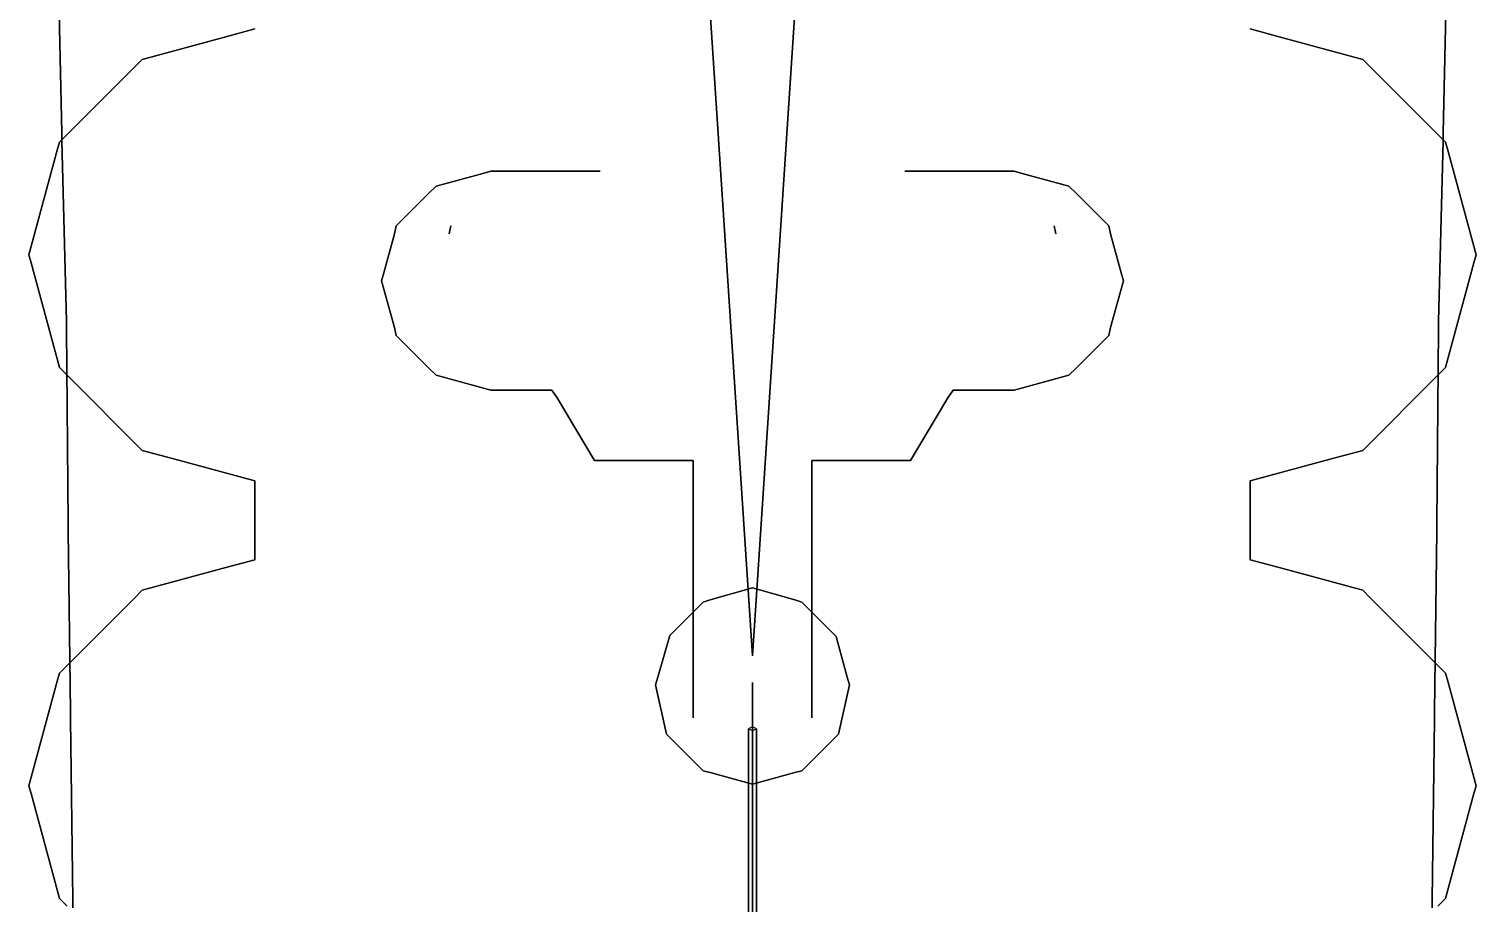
# Model space of a CAD drawing. Extents: x -9 to 9, y -100 to 98.
# Drawn here: x -9.26 to 9.26, y -30.98 to -19.8 of the extents above; entities that cross this region are included whole.
import ezdxf

# ---------------------------------------------------------------- set-up
doc = ezdxf.new("R2010")
doc.units = 0
doc.layers.add('CABLES', color=6, linetype='CONTINUOUS')
doc.layers.add('RAILINGS', color=6, linetype='CONTINUOUS')

msp = doc.modelspace()

# ---------------------------------------------------------------- linework, layer by layer
at = {"layer": 'CABLES'}
for points in [[(0, -27.82, 31.31), (-1, -12.65, 28.37), (-1, -12.65, 28.44), (0, -27.82, 31.38)], [(0, -27.82, 31.38), (-1, -12.65, 28.44), (-1, -12.65, 28.37), (0, -27.82, 31.31)], [(0, -27.82, 31.38), (1, -12.65, 28.44), (1, -12.65, 28.37), (0, -27.82, 31.31)], [(0, -27.82, 31.31), (1, -12.65, 28.37), (1, -12.65, 28.44), (0, -27.82, 31.38)], [(0, -34.057, 27.242), (0, -28.16, 30.72), (0, -28.16, 30.65), (0, -33.992, 27.204)], [(0, -33.992, 27.204), (0, -28.16, 30.65), (0, -28.16, 30.72), (0, -34.057, 27.242)], [(0, -28.725, 24.163), (-0.05, -28.75, 24.12), (-0.05, -34.552, 27.47), (0, -34.527, 27.513)], [(-0.05, -28.75, 24.12), (0, -28.775, 24.077), (0, -34.577, 27.427), (-0.05, -34.552, 27.47)], [(0.05, -28.75, 24.12), (0, -28.725, 24.163), (0, -34.527, 27.513), (0.05, -34.552, 27.47)], [(0, -28.775, 24.077), (0.05, -28.75, 24.12), (0.05, -34.552, 27.47), (0, -34.577, 27.427)]]:
    msp.add_3dface(points, dxfattribs=at)
at = {"layer": 'RAILINGS'}
for points in [[(-8.84, -21.13, 5.94), (-8.89, -18.82, 5.94), (-8.89, -18.82, 5.83), (-8.84, -21.13, 5.83)], [(-8.84, -21.13, 5.83), (-8.89, -18.82, 5.83), (-8.89, -18.82, 5.94), (-8.84, -21.13, 5.94)], [(-8.84, -21.13, 5.36), (-8.89, -18.82, 5.36), (-8.89, -18.82, 5.47), (-8.84, -21.13, 5.47)], [(-8.84, -21.13, 5.47), (-8.89, -18.82, 5.47), (-8.89, -18.82, 5.36), (-8.84, -21.13, 5.36)], [(8.84, -21.13, 5.47), (8.89, -18.82, 5.47), (8.89, -18.82, 5.36), (8.84, -21.13, 5.36)], [(8.84, -21.13, 5.36), (8.89, -18.82, 5.36), (8.89, -18.82, 5.47), (8.84, -21.13, 5.47)], [(8.84, -21.13, 5.83), (8.89, -18.82, 5.83), (8.89, -18.82, 5.94), (8.84, -21.13, 5.94)], [(8.84, -21.13, 5.94), (8.89, -18.82, 5.94), (8.89, -18.82, 5.83), (8.84, -21.13, 5.83)], [(-6.37, -19.8, 7.26), (-6.37, -19.8, 8.29), (-6.74, -19.9, 8.29), (-6.74, -19.9, 7.26)], [(-6.74, -19.9, 7.26), (-6.74, -19.9, 8.29), (-6.37, -19.8, 8.29), (-6.37, -19.8, 7.26)], [(6.74, -19.9, 7.26), (6.74, -19.9, 8.29), (6.37, -19.8, 8.29), (6.37, -19.8, 7.26)], [(6.37, -19.8, 7.26), (6.37, -19.8, 8.29), (6.74, -19.9, 8.29), (6.74, -19.9, 7.26)], [(-7.81, -20.19, 8.18), (-6.74, -19.9, 8.18), (-6.74, -19.9, 8.29), (-7.81, -20.19, 8.29)], [(-7.81, -20.19, 8.29), (-6.74, -19.9, 8.29), (-6.74, -19.9, 8.18), (-7.81, -20.19, 8.18)], [(-7.81, -20.19, 7.82), (-6.74, -19.9, 7.82), (-6.74, -19.9, 7.71), (-7.81, -20.19, 7.71)], [(-7.81, -20.19, 7.71), (-6.74, -19.9, 7.71), (-6.74, -19.9, 7.82), (-7.81, -20.19, 7.82)], [(7.81, -20.19, 7.71), (6.74, -19.9, 7.71), (6.74, -19.9, 7.82), (7.81, -20.19, 7.82)], [(7.81, -20.19, 7.82), (6.74, -19.9, 7.82), (6.74, -19.9, 7.71), (7.81, -20.19, 7.71)], [(7.81, -20.19, 8.29), (6.74, -19.9, 8.29), (6.74, -19.9, 8.18), (7.81, -20.19, 8.18)], [(7.81, -20.19, 8.18), (6.74, -19.9, 8.18), (6.74, -19.9, 8.29), (7.81, -20.19, 8.29)], [(-8.87, -21.25, 8.29), (-7.91, -20.29, 8.29), (-7.91, -20.29, 8.18), (-8.87, -21.25, 8.18)], [(-8.87, -21.25, 8.18), (-7.91, -20.29, 8.18), (-7.91, -20.29, 8.29), (-8.87, -21.25, 8.29)], [(-8.87, -21.25, 7.71), (-7.91, -20.29, 7.71), (-7.91, -20.29, 7.82), (-8.87, -21.25, 7.82)], [(-8.87, -21.25, 7.82), (-7.91, -20.29, 7.82), (-7.91, -20.29, 7.71), (-8.87, -21.25, 7.71)], [(-7.91, -20.29, 7.26), (-7.91, -20.29, 8.29), (-7.81, -20.19, 8.29), (-7.81, -20.19, 7.26)], [(-7.81, -20.19, 7.26), (-7.81, -20.19, 8.29), (-7.91, -20.29, 8.29), (-7.91, -20.29, 7.26)], [(7.81, -20.19, 7.26), (7.81, -20.19, 8.29), (7.91, -20.29, 8.29), (7.91, -20.29, 7.26)], [(7.91, -20.29, 7.26), (7.91, -20.29, 8.29), (7.81, -20.19, 8.29), (7.81, -20.19, 7.26)], [(8.87, -21.25, 7.82), (7.91, -20.29, 7.82), (7.91, -20.29, 7.71), (8.87, -21.25, 7.71)], [(8.87, -21.25, 7.71), (7.91, -20.29, 7.71), (7.91, -20.29, 7.82), (8.87, -21.25, 7.82)], [(8.87, -21.25, 8.18), (7.91, -20.29, 8.18), (7.91, -20.29, 8.29), (8.87, -21.25, 8.29)], [(8.87, -21.25, 8.29), (7.91, -20.29, 8.29), (7.91, -20.29, 8.18), (8.87, -21.25, 8.18)], [(-8.87, -21.25, 7.26), (-8.87, -21.25, 8.29), (-8.9, -21.35, 8.29), (-8.9, -21.35, 7.26)], [(-8.9, -21.35, 7.26), (-8.9, -21.35, 8.29), (-8.87, -21.25, 8.29), (-8.87, -21.25, 7.26)], [(-8.84, -21.23, 4.91), (-8.84, -21.23, 5.94), (-8.84, -21.13, 5.94), (-8.84, -21.13, 4.91)], [(-8.84, -21.13, 4.91), (-8.84, -21.13, 5.94), (-8.84, -21.23, 5.94), (-8.84, -21.23, 4.91)], [(-8.78, -23.54, 5.83), (-8.84, -21.23, 5.83), (-8.84, -21.23, 5.94), (-8.78, -23.54, 5.94)], [(-8.78, -23.54, 5.94), (-8.84, -21.23, 5.94), (-8.84, -21.23, 5.83), (-8.78, -23.54, 5.83)], [(-8.78, -23.54, 5.47), (-8.84, -21.23, 5.47), (-8.84, -21.23, 5.36), (-8.78, -23.54, 5.36)], [(-8.78, -23.54, 5.36), (-8.84, -21.23, 5.36), (-8.84, -21.23, 5.47), (-8.78, -23.54, 5.47)], [(8.78, -23.54, 5.36), (8.84, -21.23, 5.36), (8.84, -21.23, 5.47), (8.78, -23.54, 5.47)], [(8.78, -23.54, 5.47), (8.84, -21.23, 5.47), (8.84, -21.23, 5.36), (8.78, -23.54, 5.36)], [(8.78, -23.54, 5.94), (8.84, -21.23, 5.94), (8.84, -21.23, 5.83), (8.78, -23.54, 5.83)], [(8.78, -23.54, 5.83), (8.84, -21.23, 5.83), (8.84, -21.23, 5.94), (8.78, -23.54, 5.94)], [(8.84, -21.13, 4.91), (8.84, -21.13, 5.94), (8.84, -21.23, 5.94), (8.84, -21.23, 4.91)], [(8.84, -21.23, 4.91), (8.84, -21.23, 5.94), (8.84, -21.13, 5.94), (8.84, -21.13, 4.91)], [(8.9, -21.35, 7.26), (8.9, -21.35, 8.29), (8.87, -21.25, 8.29), (8.87, -21.25, 7.26)], [(8.87, -21.25, 7.26), (8.87, -21.25, 8.29), (8.9, -21.35, 8.29), (8.9, -21.35, 7.26)], [(-9.26, -22.69, 8.18), (-8.9, -21.35, 8.18), (-8.9, -21.35, 8.29), (-9.26, -22.69, 8.29)], [(-9.26, -22.69, 8.29), (-8.9, -21.35, 8.29), (-8.9, -21.35, 8.18), (-9.26, -22.69, 8.18)], [(-9.26, -22.69, 7.82), (-8.9, -21.35, 7.82), (-8.9, -21.35, 7.71), (-9.26, -22.69, 7.71)], [(-9.26, -22.69, 7.71), (-8.9, -21.35, 7.71), (-8.9, -21.35, 7.82), (-9.26, -22.69, 7.82)], [(9.26, -22.69, 7.71), (8.9, -21.35, 7.71), (8.9, -21.35, 7.82), (9.26, -22.69, 7.82)], [(9.26, -22.69, 7.82), (8.9, -21.35, 7.82), (8.9, -21.35, 7.71), (9.26, -22.69, 7.71)], [(9.26, -22.69, 8.29), (8.9, -21.35, 8.29), (8.9, -21.35, 8.18), (9.26, -22.69, 8.18)], [(9.26, -22.69, 8.18), (8.9, -21.35, 8.18), (8.9, -21.35, 8.29), (9.26, -22.69, 8.29)], [(-4.05, -21.81, 12.41), (-3.45, -21.65, 12.41), (-3.45, -21.65, 12.3), (-4.05, -21.81, 12.3)], [(-4.05, -21.81, 12.3), (-3.45, -21.65, 12.3), (-3.45, -21.65, 12.41), (-4.05, -21.81, 12.41)], [(-4.05, -21.81, 11.83), (-3.45, -21.65, 11.83), (-3.45, -21.65, 11.94), (-4.05, -21.81, 11.94)], [(-4.05, -21.81, 11.94), (-3.45, -21.65, 11.94), (-3.45, -21.65, 11.83), (-4.05, -21.81, 11.83)], [(-3.35, -21.62, 11.38), (-3.35, -21.62, 12.41), (-3.45, -21.65, 12.41), (-3.45, -21.65, 11.38)], [(-3.45, -21.65, 11.38), (-3.45, -21.65, 12.41), (-3.35, -21.62, 12.41), (-3.35, -21.62, 11.38)], [(-3.35, -21.62, 12.3), (-2.75, -21.62, 12.3), (-2.75, -21.62, 12.41), (-3.35, -21.62, 12.41)], [(-3.35, -21.62, 12.41), (-2.75, -21.62, 12.41), (-2.75, -21.62, 12.3), (-3.35, -21.62, 12.3)], [(-3.35, -21.62, 11.83), (-2.75, -21.62, 11.83), (-2.75, -21.62, 11.94), (-3.35, -21.62, 11.94)], [(-3.35, -21.62, 11.94), (-2.75, -21.62, 11.94), (-2.75, -21.62, 11.83), (-3.35, -21.62, 11.83)], [(-2.75, -21.62, 11.38), (-2.75, -21.62, 12.41), (-2.65, -21.62, 12.41), (-2.65, -21.62, 11.38)], [(-2.65, -21.62, 11.38), (-2.65, -21.62, 12.41), (-2.75, -21.62, 12.41), (-2.75, -21.62, 11.38)], [(-2.65, -21.62, 12.41), (-2.05, -21.62, 12.41), (-2.05, -21.62, 12.3), (-2.65, -21.62, 12.3)], [(-2.65, -21.62, 12.3), (-2.05, -21.62, 12.3), (-2.05, -21.62, 12.41), (-2.65, -21.62, 12.41)], [(-2.65, -21.62, 11.83), (-2.05, -21.62, 11.83), (-2.05, -21.62, 11.94), (-2.65, -21.62, 11.94)], [(-2.65, -21.62, 11.94), (-2.05, -21.62, 11.94), (-2.05, -21.62, 11.83), (-2.65, -21.62, 11.83)], [(-1.95, -21.62, 11.38), (-1.95, -21.62, 12.41), (-2.05, -21.62, 12.41), (-2.05, -21.62, 11.38)], [(-2.05, -21.62, 11.38), (-2.05, -21.62, 12.41), (-1.95, -21.62, 12.41), (-1.95, -21.62, 11.38)], [(2.05, -21.62, 11.38), (2.05, -21.62, 12.41), (1.95, -21.62, 12.41), (1.95, -21.62, 11.38)], [(1.95, -21.62, 11.38), (1.95, -21.62, 12.41), (2.05, -21.62, 12.41), (2.05, -21.62, 11.38)], [(2.65, -21.62, 11.94), (2.05, -21.62, 11.94), (2.05, -21.62, 11.83), (2.65, -21.62, 11.83)], [(2.65, -21.62, 11.83), (2.05, -21.62, 11.83), (2.05, -21.62, 11.94), (2.65, -21.62, 11.94)], [(2.65, -21.62, 12.3), (2.05, -21.62, 12.3), (2.05, -21.62, 12.41), (2.65, -21.62, 12.41)], [(2.65, -21.62, 12.41), (2.05, -21.62, 12.41), (2.05, -21.62, 12.3), (2.65, -21.62, 12.3)], [(2.75, -21.62, 11.38), (2.75, -21.62, 12.41), (2.65, -21.62, 12.41), (2.65, -21.62, 11.38)], [(2.65, -21.62, 11.38), (2.65, -21.62, 12.41), (2.75, -21.62, 12.41), (2.75, -21.62, 11.38)], [(3.35, -21.62, 11.94), (2.75, -21.62, 11.94), (2.75, -21.62, 11.83), (3.35, -21.62, 11.83)], [(3.35, -21.62, 11.83), (2.75, -21.62, 11.83), (2.75, -21.62, 11.94), (3.35, -21.62, 11.94)], [(3.35, -21.62, 12.3), (2.75, -21.62, 12.3), (2.75, -21.62, 12.41), (3.35, -21.62, 12.41)], [(3.35, -21.62, 12.41), (2.75, -21.62, 12.41), (2.75, -21.62, 12.3), (3.35, -21.62, 12.3)], [(3.45, -21.65, 11.38), (3.45, -21.65, 12.41), (3.35, -21.62, 12.41), (3.35, -21.62, 11.38)], [(3.35, -21.62, 11.38), (3.35, -21.62, 12.41), (3.45, -21.65, 12.41), (3.45, -21.65, 11.38)], [(4.05, -21.81, 11.94), (3.45, -21.65, 11.94), (3.45, -21.65, 11.83), (4.05, -21.81, 11.83)], [(4.05, -21.81, 11.83), (3.45, -21.65, 11.83), (3.45, -21.65, 11.94), (4.05, -21.81, 11.94)], [(4.05, -21.81, 12.3), (3.45, -21.65, 12.3), (3.45, -21.65, 12.41), (4.05, -21.81, 12.41)], [(4.05, -21.81, 12.41), (3.45, -21.65, 12.41), (3.45, -21.65, 12.3), (4.05, -21.81, 12.3)], [(-4.05, -21.81, 11.38), (-4.05, -21.81, 12.41), (-4.15, -21.91, 12.41), (-4.15, -21.91, 11.38)], [(-4.15, -21.91, 11.38), (-4.15, -21.91, 12.41), (-4.05, -21.81, 12.41), (-4.05, -21.81, 11.38)], [(4.05, -21.81, 11.38), (4.05, -21.81, 12.41), (4.15, -21.91, 12.41), (4.15, -21.91, 11.38)], [(4.15, -21.91, 11.38), (4.15, -21.91, 12.41), (4.05, -21.81, 12.41), (4.05, -21.81, 11.38)], [(-4.56, -22.32, 12.3), (-4.15, -21.91, 12.3), (-4.15, -21.91, 12.41), (-4.56, -22.32, 12.41)], [(-4.56, -22.32, 12.41), (-4.15, -21.91, 12.41), (-4.15, -21.91, 12.3), (-4.56, -22.32, 12.3)], [(-4.56, -22.32, 11.94), (-4.15, -21.91, 11.94), (-4.15, -21.91, 11.83), (-4.56, -22.32, 11.83)], [(-4.56, -22.32, 11.83), (-4.15, -21.91, 11.83), (-4.15, -21.91, 11.94), (-4.56, -22.32, 11.94)], [(4.56, -22.32, 11.83), (4.15, -21.91, 11.83), (4.15, -21.91, 11.94), (4.56, -22.32, 11.94)], [(4.56, -22.32, 11.94), (4.15, -21.91, 11.94), (4.15, -21.91, 11.83), (4.56, -22.32, 11.83)], [(4.56, -22.32, 12.41), (4.15, -21.91, 12.41), (4.15, -21.91, 12.3), (4.56, -22.32, 12.3)], [(4.56, -22.32, 12.3), (4.15, -21.91, 12.3), (4.15, -21.91, 12.41), (4.56, -22.32, 12.41)], [(-4.58, -22.42, 11.38), (-4.58, -22.42, 12.41), (-4.56, -22.32, 12.41), (-4.56, -22.32, 11.38)], [(-4.56, -22.32, 11.38), (-4.56, -22.32, 12.41), (-4.58, -22.42, 12.41), (-4.58, -22.42, 11.38)], [(-3.88, -22.42, 11.38), (-3.88, -22.42, 12.41), (-3.86, -22.32, 12.41), (-3.86, -22.32, 11.38)], [(-3.86, -22.32, 11.38), (-3.86, -22.32, 12.41), (-3.88, -22.42, 12.41), (-3.88, -22.42, 11.38)], [(3.86, -22.32, 11.38), (3.86, -22.32, 12.41), (3.88, -22.42, 12.41), (3.88, -22.42, 11.38)], [(3.88, -22.42, 11.38), (3.88, -22.42, 12.41), (3.86, -22.32, 12.41), (3.86, -22.32, 11.38)], [(4.58, -22.42, 11.38), (4.58, -22.42, 12.41), (4.56, -22.32, 12.41), (4.56, -22.32, 11.38)], [(4.56, -22.32, 11.38), (4.56, -22.32, 12.41), (4.58, -22.42, 12.41), (4.58, -22.42, 11.38)], [(-4.72, -22.92, 12.41), (-4.58, -22.42, 12.41), (-4.58, -22.42, 12.3), (-4.72, -22.92, 12.3)], [(-4.72, -22.92, 12.3), (-4.58, -22.42, 12.3), (-4.58, -22.42, 12.41), (-4.72, -22.92, 12.41)], [(-4.72, -22.92, 11.83), (-4.58, -22.42, 11.83), (-4.58, -22.42, 11.94), (-4.72, -22.92, 11.94)], [(-4.72, -22.92, 11.94), (-4.58, -22.42, 11.94), (-4.58, -22.42, 11.83), (-4.72, -22.92, 11.83)], [(4.72, -22.92, 11.94), (4.58, -22.42, 11.94), (4.58, -22.42, 11.83), (4.72, -22.92, 11.83)], [(4.72, -22.92, 11.83), (4.58, -22.42, 11.83), (4.58, -22.42, 11.94), (4.72, -22.92, 11.94)], [(4.72, -22.92, 12.3), (4.58, -22.42, 12.3), (4.58, -22.42, 12.41), (4.72, -22.92, 12.41)], [(4.72, -22.92, 12.41), (4.58, -22.42, 12.41), (4.58, -22.42, 12.3), (4.72, -22.92, 12.3)], [(-9.23, -22.79, 7.26), (-9.23, -22.79, 8.29), (-9.26, -22.69, 8.29), (-9.26, -22.69, 7.26)], [(-9.26, -22.69, 7.26), (-9.26, -22.69, 8.29), (-9.23, -22.79, 8.29), (-9.23, -22.79, 7.26)], [(9.26, -22.69, 7.26), (9.26, -22.69, 8.29), (9.23, -22.79, 8.29), (9.23, -22.79, 7.26)], [(9.23, -22.79, 7.26), (9.23, -22.79, 8.29), (9.26, -22.69, 8.29), (9.26, -22.69, 7.26)], [(-8.87, -24.13, 8.18), (-9.23, -22.79, 8.18), (-9.23, -22.79, 8.29), (-8.87, -24.13, 8.29)], [(-8.87, -24.13, 8.29), (-9.23, -22.79, 8.29), (-9.23, -22.79, 8.18), (-8.87, -24.13, 8.18)], [(-8.87, -24.13, 7.82), (-9.23, -22.79, 7.82), (-9.23, -22.79, 7.71), (-8.87, -24.13, 7.71)], [(-8.87, -24.13, 7.71), (-9.23, -22.79, 7.71), (-9.23, -22.79, 7.82), (-8.87, -24.13, 7.82)], [(-4.72, -22.92, 11.38), (-4.72, -22.92, 12.41), (-4.75, -23.02, 12.41), (-4.75, -23.02, 11.38)], [(-4.75, -23.02, 11.38), (-4.75, -23.02, 12.41), (-4.72, -22.92, 12.41), (-4.72, -22.92, 11.38)], [(4.72, -22.92, 11.38), (4.72, -22.92, 12.41), (4.75, -23.02, 12.41), (4.75, -23.02, 11.38)], [(4.75, -23.02, 11.38), (4.75, -23.02, 12.41), (4.72, -22.92, 12.41), (4.72, -22.92, 11.38)], [(8.87, -24.13, 7.71), (9.23, -22.79, 7.71), (9.23, -22.79, 7.82), (8.87, -24.13, 7.82)], [(8.87, -24.13, 7.82), (9.23, -22.79, 7.82), (9.23, -22.79, 7.71), (8.87, -24.13, 7.71)], [(8.87, -24.13, 8.29), (9.23, -22.79, 8.29), (9.23, -22.79, 8.18), (8.87, -24.13, 8.18)], [(8.87, -24.13, 8.18), (9.23, -22.79, 8.18), (9.23, -22.79, 8.29), (8.87, -24.13, 8.29)], [(-4.58, -23.62, 12.3), (-4.75, -23.02, 12.3), (-4.75, -23.02, 12.41), (-4.58, -23.62, 12.41)], [(-4.58, -23.62, 12.41), (-4.75, -23.02, 12.41), (-4.75, -23.02, 12.3), (-4.58, -23.62, 12.3)], [(-4.58, -23.62, 11.94), (-4.75, -23.02, 11.94), (-4.75, -23.02, 11.83), (-4.58, -23.62, 11.83)], [(-4.58, -23.62, 11.83), (-4.75, -23.02, 11.83), (-4.75, -23.02, 11.94), (-4.58, -23.62, 11.94)], [(4.58, -23.62, 11.83), (4.75, -23.02, 11.83), (4.75, -23.02, 11.94), (4.58, -23.62, 11.94)], [(4.58, -23.62, 11.94), (4.75, -23.02, 11.94), (4.75, -23.02, 11.83), (4.58, -23.62, 11.83)], [(4.58, -23.62, 12.41), (4.75, -23.02, 12.41), (4.75, -23.02, 12.3), (4.58, -23.62, 12.3)], [(4.58, -23.62, 12.3), (4.75, -23.02, 12.3), (4.75, -23.02, 12.41), (4.58, -23.62, 12.41)], [(-8.78, -23.54, 4.91), (-8.78, -23.54, 5.94), (-8.78, -23.64, 5.94), (-8.78, -23.64, 4.91)], [(-8.78, -23.64, 4.91), (-8.78, -23.64, 5.94), (-8.78, -23.54, 5.94), (-8.78, -23.54, 4.91)], [(-8.76, -26.12, 5.83), (-8.78, -23.64, 5.83), (-8.78, -23.64, 5.94), (-8.76, -26.12, 5.94)], [(-8.76, -26.12, 5.94), (-8.78, -23.64, 5.94), (-8.78, -23.64, 5.83), (-8.76, -26.12, 5.83)], [(-8.76, -26.12, 5.47), (-8.78, -23.64, 5.47), (-8.78, -23.64, 5.36), (-8.76, -26.12, 5.36)], [(-8.76, -26.12, 5.36), (-8.78, -23.64, 5.36), (-8.78, -23.64, 5.47), (-8.76, -26.12, 5.47)], [(-4.58, -23.62, 11.38), (-4.58, -23.62, 12.41), (-4.56, -23.72, 12.41), (-4.56, -23.72, 11.38)], [(-4.56, -23.72, 11.38), (-4.56, -23.72, 12.41), (-4.58, -23.62, 12.41), (-4.58, -23.62, 11.38)], [(4.56, -23.72, 11.38), (4.56, -23.72, 12.41), (4.58, -23.62, 12.41), (4.58, -23.62, 11.38)], [(4.58, -23.62, 11.38), (4.58, -23.62, 12.41), (4.56, -23.72, 12.41), (4.56, -23.72, 11.38)], [(8.76, -26.12, 5.36), (8.78, -23.64, 5.36), (8.78, -23.64, 5.47), (8.76, -26.12, 5.47)], [(8.76, -26.12, 5.47), (8.78, -23.64, 5.47), (8.78, -23.64, 5.36), (8.76, -26.12, 5.36)], [(8.76, -26.12, 5.94), (8.78, -23.64, 5.94), (8.78, -23.64, 5.83), (8.76, -26.12, 5.83)], [(8.76, -26.12, 5.83), (8.78, -23.64, 5.83), (8.78, -23.64, 5.94), (8.76, -26.12, 5.94)], [(8.78, -23.64, 4.91), (8.78, -23.64, 5.94), (8.78, -23.54, 5.94), (8.78, -23.54, 4.91)], [(8.78, -23.54, 4.91), (8.78, -23.54, 5.94), (8.78, -23.64, 5.94), (8.78, -23.64, 4.91)], [(-4.15, -24.13, 12.3), (-4.56, -23.72, 12.3), (-4.56, -23.72, 12.41), (-4.15, -24.13, 12.41)], [(-4.15, -24.13, 12.41), (-4.56, -23.72, 12.41), (-4.56, -23.72, 12.3), (-4.15, -24.13, 12.3)], [(-4.15, -24.13, 11.94), (-4.56, -23.72, 11.94), (-4.56, -23.72, 11.83), (-4.15, -24.13, 11.83)], [(-4.15, -24.13, 11.83), (-4.56, -23.72, 11.83), (-4.56, -23.72, 11.94), (-4.15, -24.13, 11.94)], [(4.15, -24.13, 11.83), (4.56, -23.72, 11.83), (4.56, -23.72, 11.94), (4.15, -24.13, 11.94)], [(4.15, -24.13, 11.94), (4.56, -23.72, 11.94), (4.56, -23.72, 11.83), (4.15, -24.13, 11.83)], [(4.15, -24.13, 12.41), (4.56, -23.72, 12.41), (4.56, -23.72, 12.3), (4.15, -24.13, 12.3)], [(4.15, -24.13, 12.3), (4.56, -23.72, 12.3), (4.56, -23.72, 12.41), (4.15, -24.13, 12.41)], [(-8.87, -24.13, 7.26), (-8.87, -24.13, 8.29), (-8.77, -24.23, 8.29), (-8.77, -24.23, 7.26)], [(-8.77, -24.23, 7.26), (-8.77, -24.23, 8.29), (-8.87, -24.13, 8.29), (-8.87, -24.13, 7.26)], [(-7.81, -25.19, 8.18), (-8.77, -24.23, 8.18), (-8.77, -24.23, 8.29), (-7.81, -25.19, 8.29)], [(-7.81, -25.19, 8.29), (-8.77, -24.23, 8.29), (-8.77, -24.23, 8.18), (-7.81, -25.19, 8.18)], [(-7.81, -25.19, 7.82), (-8.77, -24.23, 7.82), (-8.77, -24.23, 7.71), (-7.81, -25.19, 7.71)], [(-7.81, -25.19, 7.71), (-8.77, -24.23, 7.71), (-8.77, -24.23, 7.82), (-7.81, -25.19, 7.82)], [(-4.05, -24.23, 11.38), (-4.05, -24.23, 12.41), (-4.15, -24.13, 12.41), (-4.15, -24.13, 11.38)], [(-4.15, -24.13, 11.38), (-4.15, -24.13, 12.41), (-4.05, -24.23, 12.41), (-4.05, -24.23, 11.38)], [(-3.35, -24.42, 12.41), (-4.05, -24.23, 12.41), (-4.05, -24.23, 12.3), (-3.35, -24.42, 12.3)], [(-3.35, -24.42, 12.3), (-4.05, -24.23, 12.3), (-4.05, -24.23, 12.41), (-3.35, -24.42, 12.41)], [(-3.35, -24.42, 11.83), (-4.05, -24.23, 11.83), (-4.05, -24.23, 11.94), (-3.35, -24.42, 11.94)], [(-3.35, -24.42, 11.94), (-4.05, -24.23, 11.94), (-4.05, -24.23, 11.83), (-3.35, -24.42, 11.83)], [(3.35, -24.42, 11.94), (4.05, -24.23, 11.94), (4.05, -24.23, 11.83), (3.35, -24.42, 11.83)], [(3.35, -24.42, 11.83), (4.05, -24.23, 11.83), (4.05, -24.23, 11.94), (3.35, -24.42, 11.94)], [(3.35, -24.42, 12.3), (4.05, -24.23, 12.3), (4.05, -24.23, 12.41), (3.35, -24.42, 12.41)], [(3.35, -24.42, 12.41), (4.05, -24.23, 12.41), (4.05, -24.23, 12.3), (3.35, -24.42, 12.3)], [(4.15, -24.13, 11.38), (4.15, -24.13, 12.41), (4.05, -24.23, 12.41), (4.05, -24.23, 11.38)], [(4.05, -24.23, 11.38), (4.05, -24.23, 12.41), (4.15, -24.13, 12.41), (4.15, -24.13, 11.38)], [(7.81, -25.19, 7.71), (8.77, -24.23, 7.71), (8.77, -24.23, 7.82), (7.81, -25.19, 7.82)], [(7.81, -25.19, 7.82), (8.77, -24.23, 7.82), (8.77, -24.23, 7.71), (7.81, -25.19, 7.71)], [(7.81, -25.19, 8.29), (8.77, -24.23, 8.29), (8.77, -24.23, 8.18), (7.81, -25.19, 8.18)], [(7.81, -25.19, 8.18), (8.77, -24.23, 8.18), (8.77, -24.23, 8.29), (7.81, -25.19, 8.29)], [(8.77, -24.23, 7.26), (8.77, -24.23, 8.29), (8.87, -24.13, 8.29), (8.87, -24.13, 7.26)], [(8.87, -24.13, 7.26), (8.87, -24.13, 8.29), (8.77, -24.23, 8.29), (8.77, -24.23, 7.26)], [(-3.35, -24.42, 11.38), (-3.35, -24.42, 12.41), (-3.25, -24.42, 12.41), (-3.25, -24.42, 11.38)], [(-3.25, -24.42, 11.38), (-3.25, -24.42, 12.41), (-3.35, -24.42, 12.41), (-3.35, -24.42, 11.38)], [(-2.57, -24.42, 12.3), (-3.25, -24.42, 12.3), (-3.25, -24.42, 12.41), (-2.57, -24.42, 12.41)], [(-2.57, -24.42, 12.41), (-3.25, -24.42, 12.41), (-3.25, -24.42, 12.3), (-2.57, -24.42, 12.3)], [(-2.57, -24.42, 11.94), (-3.25, -24.42, 11.94), (-3.25, -24.42, 11.83), (-2.57, -24.42, 11.83)], [(-2.57, -24.42, 11.83), (-3.25, -24.42, 11.83), (-3.25, -24.42, 11.94), (-2.57, -24.42, 11.94)], [(-2.57, -24.42, 11.38), (-2.57, -24.42, 12.41), (-2.5, -24.52, 12.41), (-2.5, -24.52, 11.38)], [(-2.5, -24.52, 11.38), (-2.5, -24.52, 12.41), (-2.57, -24.42, 12.41), (-2.57, -24.42, 11.38)], [(2.57, -24.42, 11.38), (2.57, -24.42, 12.41), (2.5, -24.52, 12.41), (2.5, -24.52, 11.38)], [(2.5, -24.52, 11.38), (2.5, -24.52, 12.41), (2.57, -24.42, 12.41), (2.57, -24.42, 11.38)], [(2.57, -24.42, 11.83), (3.25, -24.42, 11.83), (3.25, -24.42, 11.94), (2.57, -24.42, 11.94)], [(2.57, -24.42, 11.94), (3.25, -24.42, 11.94), (3.25, -24.42, 11.83), (2.57, -24.42, 11.83)], [(2.57, -24.42, 12.41), (3.25, -24.42, 12.41), (3.25, -24.42, 12.3), (2.57, -24.42, 12.3)], [(2.57, -24.42, 12.3), (3.25, -24.42, 12.3), (3.25, -24.42, 12.41), (2.57, -24.42, 12.41)], [(3.35, -24.42, 11.38), (3.35, -24.42, 12.41), (3.25, -24.42, 12.41), (3.25, -24.42, 11.38)], [(3.25, -24.42, 11.38), (3.25, -24.42, 12.41), (3.35, -24.42, 12.41), (3.35, -24.42, 11.38)], [(-2.02, -25.32, 12.41), (-2.5, -24.52, 12.41), (-2.5, -24.52, 12.3), (-2.02, -25.32, 12.3)], [(-2.02, -25.32, 12.3), (-2.5, -24.52, 12.3), (-2.5, -24.52, 12.41), (-2.02, -25.32, 12.41)], [(-2.02, -25.32, 11.83), (-2.5, -24.52, 11.83), (-2.5, -24.52, 11.94), (-2.02, -25.32, 11.94)], [(-2.02, -25.32, 11.94), (-2.5, -24.52, 11.94), (-2.5, -24.52, 11.83), (-2.02, -25.32, 11.83)], [(2.02, -25.32, 11.94), (2.5, -24.52, 11.94), (2.5, -24.52, 11.83), (2.02, -25.32, 11.83)], [(2.02, -25.32, 11.83), (2.5, -24.52, 11.83), (2.5, -24.52, 11.94), (2.02, -25.32, 11.94)], [(2.02, -25.32, 12.3), (2.5, -24.52, 12.3), (2.5, -24.52, 12.41), (2.02, -25.32, 12.41)], [(2.02, -25.32, 12.41), (2.5, -24.52, 12.41), (2.5, -24.52, 12.3), (2.02, -25.32, 12.3)], [(-7.81, -25.19, 7.26), (-7.81, -25.19, 8.29), (-7.44, -25.29, 8.29), (-7.44, -25.29, 7.26)], [(-7.44, -25.29, 7.26), (-7.44, -25.29, 8.29), (-7.81, -25.19, 8.29), (-7.81, -25.19, 7.26)], [(-6.37, -25.58, 8.18), (-7.44, -25.29, 8.18), (-7.44, -25.29, 8.29), (-6.37, -25.58, 8.29)], [(-6.37, -25.58, 8.29), (-7.44, -25.29, 8.29), (-7.44, -25.29, 8.18), (-6.37, -25.58, 8.18)], [(-6.37, -25.58, 7.82), (-7.44, -25.29, 7.82), (-7.44, -25.29, 7.71), (-6.37, -25.58, 7.71)], [(-6.37, -25.58, 7.71), (-7.44, -25.29, 7.71), (-7.44, -25.29, 7.82), (-6.37, -25.58, 7.82)], [(-1.92, -25.32, 11.38), (-1.92, -25.32, 12.41), (-2.02, -25.32, 12.41), (-2.02, -25.32, 11.38)], [(-2.02, -25.32, 11.38), (-2.02, -25.32, 12.41), (-1.92, -25.32, 12.41), (-1.92, -25.32, 11.38)], [(-0.76, -25.32, 12.3), (-1.92, -25.32, 12.3), (-1.92, -25.32, 12.41), (-0.76, -25.32, 12.41)], [(-0.76, -25.32, 12.41), (-1.92, -25.32, 12.41), (-1.92, -25.32, 12.3), (-0.76, -25.32, 12.3)], [(-0.76, -25.32, 11.94), (-1.92, -25.32, 11.94), (-1.92, -25.32, 11.83), (-0.76, -25.32, 11.83)], [(-0.76, -25.32, 11.83), (-1.92, -25.32, 11.83), (-1.92, -25.32, 11.94), (-0.76, -25.32, 11.94)], [(-0.76, -25.42, 11.38), (-0.76, -25.42, 12.41), (-0.76, -25.32, 12.41), (-0.76, -25.32, 11.38)], [(-0.76, -25.32, 11.38), (-0.76, -25.32, 12.41), (-0.76, -25.42, 12.41), (-0.76, -25.42, 11.38)], [(0.76, -25.42, 11.38), (0.76, -25.42, 12.41), (0.76, -25.32, 12.41), (0.76, -25.32, 11.38)], [(0.76, -25.32, 11.38), (0.76, -25.32, 12.41), (0.76, -25.42, 12.41), (0.76, -25.42, 11.38)], [(0.76, -25.32, 11.83), (1.92, -25.32, 11.83), (1.92, -25.32, 11.94), (0.76, -25.32, 11.94)], [(0.76, -25.32, 11.94), (1.92, -25.32, 11.94), (1.92, -25.32, 11.83), (0.76, -25.32, 11.83)], [(0.76, -25.32, 12.41), (1.92, -25.32, 12.41), (1.92, -25.32, 12.3), (0.76, -25.32, 12.3)], [(0.76, -25.32, 12.3), (1.92, -25.32, 12.3), (1.92, -25.32, 12.41), (0.76, -25.32, 12.41)], [(1.92, -25.32, 11.38), (1.92, -25.32, 12.41), (2.02, -25.32, 12.41), (2.02, -25.32, 11.38)], [(2.02, -25.32, 11.38), (2.02, -25.32, 12.41), (1.92, -25.32, 12.41), (1.92, -25.32, 11.38)], [(6.37, -25.58, 7.71), (7.44, -25.29, 7.71), (7.44, -25.29, 7.82), (6.37, -25.58, 7.82)], [(6.37, -25.58, 7.82), (7.44, -25.29, 7.82), (7.44, -25.29, 7.71), (6.37, -25.58, 7.71)], [(6.37, -25.58, 8.29), (7.44, -25.29, 8.29), (7.44, -25.29, 8.18), (6.37, -25.58, 8.18)], [(6.37, -25.58, 8.18), (7.44, -25.29, 8.18), (7.44, -25.29, 8.29), (6.37, -25.58, 8.29)], [(7.44, -25.29, 7.26), (7.44, -25.29, 8.29), (7.81, -25.19, 8.29), (7.81, -25.19, 7.26)], [(7.81, -25.19, 7.26), (7.81, -25.19, 8.29), (7.44, -25.29, 8.29), (7.44, -25.29, 7.26)], [(-0.76, -27.73, 12.3), (-0.76, -25.42, 12.3), (-0.76, -25.42, 12.41), (-0.76, -27.73, 12.41)], [(-0.76, -27.73, 12.41), (-0.76, -25.42, 12.41), (-0.76, -25.42, 12.3), (-0.76, -27.73, 12.3)], [(-0.76, -27.73, 11.83), (-0.76, -25.42, 11.83), (-0.76, -25.42, 11.94), (-0.76, -27.73, 11.94)], [(-0.76, -27.73, 11.94), (-0.76, -25.42, 11.94), (-0.76, -25.42, 11.83), (-0.76, -27.73, 11.83)], [(0.76, -27.73, 11.94), (0.76, -25.42, 11.94), (0.76, -25.42, 11.83), (0.76, -27.73, 11.83)], [(0.76, -27.73, 11.83), (0.76, -25.42, 11.83), (0.76, -25.42, 11.94), (0.76, -27.73, 11.94)], [(0.76, -27.73, 12.3), (0.76, -25.42, 12.3), (0.76, -25.42, 12.41), (0.76, -27.73, 12.41)], [(0.76, -27.73, 12.41), (0.76, -25.42, 12.41), (0.76, -25.42, 12.3), (0.76, -27.73, 12.3)], [(-6.37, -25.68, 7.26), (-6.37, -25.68, 8.29), (-6.37, -25.58, 8.29), (-6.37, -25.58, 7.26)], [(-6.37, -25.58, 7.26), (-6.37, -25.58, 8.29), (-6.37, -25.68, 8.29), (-6.37, -25.68, 7.26)], [(-6.37, -26.59, 8.18), (-6.37, -25.68, 8.18), (-6.37, -25.68, 8.29), (-6.37, -26.59, 8.29)], [(-6.37, -26.59, 8.29), (-6.37, -25.68, 8.29), (-6.37, -25.68, 8.18), (-6.37, -26.59, 8.18)], [(-6.37, -26.59, 7.82), (-6.37, -25.68, 7.82), (-6.37, -25.68, 7.71), (-6.37, -26.59, 7.71)], [(-6.37, -26.59, 7.71), (-6.37, -25.68, 7.71), (-6.37, -25.68, 7.82), (-6.37, -26.59, 7.82)], [(6.37, -25.68, 7.26), (6.37, -25.68, 8.29), (6.37, -25.58, 8.29), (6.37, -25.58, 7.26)], [(6.37, -25.58, 7.26), (6.37, -25.58, 8.29), (6.37, -25.68, 8.29), (6.37, -25.68, 7.26)], [(6.37, -26.59, 7.71), (6.37, -25.68, 7.71), (6.37, -25.68, 7.82), (6.37, -26.59, 7.82)], [(6.37, -26.59, 7.82), (6.37, -25.68, 7.82), (6.37, -25.68, 7.71), (6.37, -26.59, 7.71)], [(6.37, -26.59, 8.29), (6.37, -25.68, 8.29), (6.37, -25.68, 8.18), (6.37, -26.59, 8.18)], [(6.37, -26.59, 8.18), (6.37, -25.68, 8.18), (6.37, -25.68, 8.29), (6.37, -26.59, 8.29)], [(-8.76, -26.22, 4.91), (-8.76, -26.22, 5.94), (-8.76, -26.12, 5.94), (-8.76, -26.12, 4.91)], [(-8.76, -26.12, 4.91), (-8.76, -26.12, 5.94), (-8.76, -26.22, 5.94), (-8.76, -26.22, 4.91)], [(-8.73, -28.53, 5.83), (-8.76, -26.22, 5.83), (-8.76, -26.22, 5.94), (-8.73, -28.53, 5.94)], [(-8.73, -28.53, 5.94), (-8.76, -26.22, 5.94), (-8.76, -26.22, 5.83), (-8.73, -28.53, 5.83)], [(-8.73, -28.53, 5.47), (-8.76, -26.22, 5.47), (-8.76, -26.22, 5.36), (-8.73, -28.53, 5.36)], [(-8.73, -28.53, 5.36), (-8.76, -26.22, 5.36), (-8.76, -26.22, 5.47), (-8.73, -28.53, 5.47)], [(8.73, -28.53, 5.36), (8.76, -26.22, 5.36), (8.76, -26.22, 5.47), (8.73, -28.53, 5.47)], [(8.73, -28.53, 5.47), (8.76, -26.22, 5.47), (8.76, -26.22, 5.36), (8.73, -28.53, 5.36)], [(8.73, -28.53, 5.94), (8.76, -26.22, 5.94), (8.76, -26.22, 5.83), (8.73, -28.53, 5.83)], [(8.73, -28.53, 5.83), (8.76, -26.22, 5.83), (8.76, -26.22, 5.94), (8.73, -28.53, 5.94)], [(8.76, -26.12, 4.91), (8.76, -26.12, 5.94), (8.76, -26.22, 5.94), (8.76, -26.22, 4.91)], [(8.76, -26.22, 4.91), (8.76, -26.22, 5.94), (8.76, -26.12, 5.94), (8.76, -26.12, 4.91)], [(-6.74, -26.69, 7.26), (-6.74, -26.69, 8.29), (-6.37, -26.59, 8.29), (-6.37, -26.59, 7.26)], [(-6.37, -26.59, 7.26), (-6.37, -26.59, 8.29), (-6.74, -26.69, 8.29), (-6.74, -26.69, 7.26)], [(6.37, -26.59, 7.26), (6.37, -26.59, 8.29), (6.74, -26.69, 8.29), (6.74, -26.69, 7.26)], [(6.74, -26.69, 7.26), (6.74, -26.69, 8.29), (6.37, -26.59, 8.29), (6.37, -26.59, 7.26)], [(-7.81, -26.98, 8.29), (-6.74, -26.69, 8.29), (-6.74, -26.69, 8.18), (-7.81, -26.98, 8.18)], [(-7.81, -26.98, 8.18), (-6.74, -26.69, 8.18), (-6.74, -26.69, 8.29), (-7.81, -26.98, 8.29)], [(-7.81, -26.98, 7.71), (-6.74, -26.69, 7.71), (-6.74, -26.69, 7.82), (-7.81, -26.98, 7.82)], [(-7.81, -26.98, 7.82), (-6.74, -26.69, 7.82), (-6.74, -26.69, 7.71), (-7.81, -26.98, 7.71)], [(7.81, -26.98, 7.82), (6.74, -26.69, 7.82), (6.74, -26.69, 7.71), (7.81, -26.98, 7.71)], [(7.81, -26.98, 7.71), (6.74, -26.69, 7.71), (6.74, -26.69, 7.82), (7.81, -26.98, 7.82)], [(7.81, -26.98, 8.18), (6.74, -26.69, 8.18), (6.74, -26.69, 8.29), (7.81, -26.98, 8.29)], [(7.81, -26.98, 8.29), (6.74, -26.69, 8.29), (6.74, -26.69, 8.18), (7.81, -26.98, 8.18)], [(-7.81, -26.98, 7.26), (-7.81, -26.98, 8.29), (-7.91, -27.08, 8.29), (-7.91, -27.08, 7.26)], [(-7.91, -27.08, 7.26), (-7.91, -27.08, 8.29), (-7.81, -26.98, 8.29), (-7.81, -26.98, 7.26)], [(-0.54, -27.1, 25.77), (0, -26.95, 25.77), (0, -26.95, 25.66), (-0.54, -27.1, 25.66)], [(-0.54, -27.1, 25.66), (0, -26.95, 25.66), (0, -26.95, 25.77), (-0.54, -27.1, 25.77)], [(-0.54, -27.1, 26.13), (0, -26.95, 26.13), (0, -26.95, 26.24), (-0.54, -27.1, 26.24)], [(-0.54, -27.1, 26.24), (0, -26.95, 26.24), (0, -26.95, 26.13), (-0.54, -27.1, 26.13)], [(0.54, -27.1, 26.24), (0, -26.95, 26.24), (0, -26.95, 26.13), (0.54, -27.1, 26.13)], [(0.54, -27.1, 26.13), (0, -26.95, 26.13), (0, -26.95, 26.24), (0.54, -27.1, 26.24)], [(0.54, -27.1, 25.66), (0, -26.95, 25.66), (0, -26.95, 25.77), (0.54, -27.1, 25.77)], [(0.54, -27.1, 25.77), (0, -26.95, 25.77), (0, -26.95, 25.66), (0.54, -27.1, 25.66)], [(7.91, -27.08, 7.26), (7.91, -27.08, 8.29), (7.81, -26.98, 8.29), (7.81, -26.98, 7.26)], [(7.81, -26.98, 7.26), (7.81, -26.98, 8.29), (7.91, -27.08, 8.29), (7.91, -27.08, 7.26)], [(-8.87, -28.04, 8.18), (-7.91, -27.08, 8.18), (-7.91, -27.08, 8.29), (-8.87, -28.04, 8.29)], [(-8.87, -28.04, 8.29), (-7.91, -27.08, 8.29), (-7.91, -27.08, 8.18), (-8.87, -28.04, 8.18)], [(-8.87, -28.04, 7.82), (-7.91, -27.08, 7.82), (-7.91, -27.08, 7.71), (-8.87, -28.04, 7.71)], [(-8.87, -28.04, 7.71), (-7.91, -27.08, 7.71), (-7.91, -27.08, 7.82), (-8.87, -28.04, 7.82)], [(-1, -27.5, 25.77), (-0.63, -27.13, 25.77), (-0.63, -27.13, 25.66), (-1, -27.5, 25.66)], [(-1, -27.5, 25.66), (-0.63, -27.13, 25.66), (-0.63, -27.13, 25.77), (-1, -27.5, 25.77)], [(-1, -27.5, 26.13), (-0.63, -27.13, 26.13), (-0.63, -27.13, 26.24), (-1, -27.5, 26.24)], [(-1, -27.5, 26.24), (-0.63, -27.13, 26.24), (-0.63, -27.13, 26.13), (-1, -27.5, 26.13)], [(-0.63, -27.13, 25.21), (-0.63, -27.13, 26.24), (-0.54, -27.1, 26.24), (-0.54, -27.1, 25.21)], [(-0.54, -27.1, 25.21), (-0.54, -27.1, 26.24), (-0.63, -27.13, 26.24), (-0.63, -27.13, 25.21)], [(0.54, -27.1, 25.21), (0.54, -27.1, 26.24), (0.63, -27.13, 26.24), (0.63, -27.13, 25.21)], [(0.63, -27.13, 25.21), (0.63, -27.13, 26.24), (0.54, -27.1, 26.24), (0.54, -27.1, 25.21)], [(1, -27.5, 26.24), (0.63, -27.13, 26.24), (0.63, -27.13, 26.13), (1, -27.5, 26.13)], [(1, -27.5, 26.13), (0.63, -27.13, 26.13), (0.63, -27.13, 26.24), (1, -27.5, 26.24)], [(1, -27.5, 25.66), (0.63, -27.13, 25.66), (0.63, -27.13, 25.77), (1, -27.5, 25.77)], [(1, -27.5, 25.77), (0.63, -27.13, 25.77), (0.63, -27.13, 25.66), (1, -27.5, 25.66)], [(8.87, -28.04, 7.71), (7.91, -27.08, 7.71), (7.91, -27.08, 7.82), (8.87, -28.04, 7.82)], [(8.87, -28.04, 7.82), (7.91, -27.08, 7.82), (7.91, -27.08, 7.71), (8.87, -28.04, 7.71)], [(8.87, -28.04, 8.29), (7.91, -27.08, 8.29), (7.91, -27.08, 8.18), (8.87, -28.04, 8.18)], [(8.87, -28.04, 8.18), (7.91, -27.08, 8.18), (7.91, -27.08, 8.29), (8.87, -28.04, 8.29)], [(-1.21, -28.09, 25.77), (-1.06, -27.56, 25.77), (-1.06, -27.56, 25.66), (-1.21, -28.09, 25.66)], [(-1.21, -28.09, 25.66), (-1.06, -27.56, 25.66), (-1.06, -27.56, 25.77), (-1.21, -28.09, 25.77)], [(-1.21, -28.09, 26.24), (-1.06, -27.56, 26.24), (-1.06, -27.56, 26.13), (-1.21, -28.09, 26.13)], [(-1.21, -28.09, 26.13), (-1.06, -27.56, 26.13), (-1.06, -27.56, 26.24), (-1.21, -28.09, 26.24)], [(-1.06, -27.56, 25.21), (-1.06, -27.56, 26.24), (-1, -27.5, 26.24), (-1, -27.5, 25.21)], [(-1, -27.5, 25.21), (-1, -27.5, 26.24), (-1.06, -27.56, 26.24), (-1.06, -27.56, 25.21)], [(1, -27.5, 25.21), (1, -27.5, 26.24), (1.07, -27.57, 26.24), (1.07, -27.57, 25.21)], [(1.07, -27.57, 25.21), (1.07, -27.57, 26.24), (1, -27.5, 26.24), (1, -27.5, 25.21)], [(1.21, -28.09, 26.13), (1.07, -27.57, 26.13), (1.07, -27.57, 26.24), (1.21, -28.09, 26.24)], [(1.21, -28.09, 26.24), (1.07, -27.57, 26.24), (1.07, -27.57, 26.13), (1.21, -28.09, 26.13)], [(1.21, -28.09, 25.66), (1.07, -27.57, 25.66), (1.07, -27.57, 25.77), (1.21, -28.09, 25.77)], [(1.21, -28.09, 25.77), (1.07, -27.57, 25.77), (1.07, -27.57, 25.66), (1.21, -28.09, 25.66)], [(-0.76, -27.73, 11.38), (-0.76, -27.73, 12.41), (-0.76, -27.83, 12.41), (-0.76, -27.83, 11.38)], [(-0.76, -27.83, 11.38), (-0.76, -27.83, 12.41), (-0.76, -27.73, 12.41), (-0.76, -27.73, 11.38)], [(0.76, -27.73, 11.38), (0.76, -27.73, 12.41), (0.76, -27.83, 12.41), (0.76, -27.83, 11.38)], [(0.76, -27.83, 11.38), (0.76, -27.83, 12.41), (0.76, -27.73, 12.41), (0.76, -27.73, 11.38)], [(-0.76, -28.61, 12.41), (-0.76, -27.83, 12.41), (-0.76, -27.83, 12.3), (-0.76, -28.61, 12.3)], [(-0.76, -28.61, 12.3), (-0.76, -27.83, 12.3), (-0.76, -27.83, 12.41), (-0.76, -28.61, 12.41)], [(-0.76, -28.61, 11.83), (-0.76, -27.83, 11.83), (-0.76, -27.83, 11.94), (-0.76, -28.61, 11.94)], [(-0.76, -28.61, 11.94), (-0.76, -27.83, 11.94), (-0.76, -27.83, 11.83), (-0.76, -28.61, 11.83)], [(0.76, -28.61, 11.94), (0.76, -27.83, 11.94), (0.76, -27.83, 11.83), (0.76, -28.61, 11.83)], [(0.76, -28.61, 11.83), (0.76, -27.83, 11.83), (0.76, -27.83, 11.94), (0.76, -28.61, 11.94)], [(0.76, -28.61, 12.3), (0.76, -27.83, 12.3), (0.76, -27.83, 12.41), (0.76, -28.61, 12.41)], [(0.76, -28.61, 12.41), (0.76, -27.83, 12.41), (0.76, -27.83, 12.3), (0.76, -28.61, 12.3)], [(-9.26, -29.48, 8.29), (-8.9, -28.14, 8.29), (-8.9, -28.14, 8.18), (-9.26, -29.48, 8.18)], [(-9.26, -29.48, 8.18), (-8.9, -28.14, 8.18), (-8.9, -28.14, 8.29), (-9.26, -29.48, 8.29)], [(-9.26, -29.48, 7.71), (-8.9, -28.14, 7.71), (-8.9, -28.14, 7.82), (-9.26, -29.48, 7.82)], [(-9.26, -29.48, 7.82), (-8.9, -28.14, 7.82), (-8.9, -28.14, 7.71), (-9.26, -29.48, 7.71)], [(-8.9, -28.14, 7.26), (-8.9, -28.14, 8.29), (-8.87, -28.04, 8.29), (-8.87, -28.04, 7.26)], [(-8.87, -28.04, 7.26), (-8.87, -28.04, 8.29), (-8.9, -28.14, 8.29), (-8.9, -28.14, 7.26)], [(-1.24, -28.19, 25.21), (-1.24, -28.19, 26.24), (-1.21, -28.09, 26.24), (-1.21, -28.09, 25.21)], [(-1.21, -28.09, 25.21), (-1.21, -28.09, 26.24), (-1.24, -28.19, 26.24), (-1.24, -28.19, 25.21)], [(1.21, -28.09, 25.21), (1.21, -28.09, 26.24), (1.24, -28.19, 26.24), (1.24, -28.19, 25.21)], [(1.24, -28.19, 25.21), (1.24, -28.19, 26.24), (1.21, -28.09, 26.24), (1.21, -28.09, 25.21)], [(8.87, -28.04, 7.26), (8.87, -28.04, 8.29), (8.9, -28.14, 8.29), (8.9, -28.14, 7.26)], [(8.9, -28.14, 7.26), (8.9, -28.14, 8.29), (8.87, -28.04, 8.29), (8.87, -28.04, 7.26)], [(9.26, -29.48, 7.82), (8.9, -28.14, 7.82), (8.9, -28.14, 7.71), (9.26, -29.48, 7.71)], [(9.26, -29.48, 7.71), (8.9, -28.14, 7.71), (8.9, -28.14, 7.82), (9.26, -29.48, 7.82)], [(9.26, -29.48, 8.18), (8.9, -28.14, 8.18), (8.9, -28.14, 8.29), (9.26, -29.48, 8.29)], [(9.26, -29.48, 8.29), (8.9, -28.14, 8.29), (8.9, -28.14, 8.18), (9.26, -29.48, 8.18)], [(-1.24, -28.19, 26.13), (-1.1, -28.82, 26.13), (-1.1, -28.82, 26.24), (-1.24, -28.19, 26.24)], [(-1.24, -28.19, 26.24), (-1.1, -28.82, 26.24), (-1.1, -28.82, 26.13), (-1.24, -28.19, 26.13)], [(-1.24, -28.19, 25.66), (-1.1, -28.82, 25.66), (-1.1, -28.82, 25.77), (-1.24, -28.19, 25.77)], [(-1.24, -28.19, 25.77), (-1.1, -28.82, 25.77), (-1.1, -28.82, 25.66), (-1.24, -28.19, 25.66)], [(1.24, -28.19, 25.77), (1.1, -28.82, 25.77), (1.1, -28.82, 25.66), (1.24, -28.19, 25.66)], [(1.24, -28.19, 25.66), (1.1, -28.82, 25.66), (1.1, -28.82, 25.77), (1.24, -28.19, 25.77)], [(1.24, -28.19, 26.24), (1.1, -28.82, 26.24), (1.1, -28.82, 26.13), (1.24, -28.19, 26.13)], [(1.24, -28.19, 26.13), (1.1, -28.82, 26.13), (1.1, -28.82, 26.24), (1.24, -28.19, 26.24)], [(-8.73, -28.63, 4.91), (-8.73, -28.63, 5.94), (-8.73, -28.53, 5.94), (-8.73, -28.53, 4.91)], [(-8.73, -28.53, 4.91), (-8.73, -28.53, 5.94), (-8.73, -28.63, 5.94), (-8.73, -28.63, 4.91)], [(-8.7, -30.94, 5.83), (-8.73, -28.63, 5.83), (-8.73, -28.63, 5.94), (-8.7, -30.94, 5.94)], [(-8.7, -30.94, 5.94), (-8.73, -28.63, 5.94), (-8.73, -28.63, 5.83), (-8.7, -30.94, 5.83)], [(-8.7, -30.94, 5.47), (-8.73, -28.63, 5.47), (-8.73, -28.63, 5.36), (-8.7, -30.94, 5.36)], [(-8.7, -30.94, 5.36), (-8.73, -28.63, 5.36), (-8.73, -28.63, 5.47), (-8.7, -30.94, 5.47)], [(8.7, -30.94, 5.36), (8.73, -28.63, 5.36), (8.73, -28.63, 5.47), (8.7, -30.94, 5.47)], [(8.7, -30.94, 5.47), (8.73, -28.63, 5.47), (8.73, -28.63, 5.36), (8.7, -30.94, 5.36)], [(8.7, -30.94, 5.94), (8.73, -28.63, 5.94), (8.73, -28.63, 5.83), (8.7, -30.94, 5.83)], [(8.7, -30.94, 5.83), (8.73, -28.63, 5.83), (8.73, -28.63, 5.94), (8.7, -30.94, 5.94)], [(8.73, -28.53, 4.91), (8.73, -28.53, 5.94), (8.73, -28.63, 5.94), (8.73, -28.63, 4.91)], [(8.73, -28.63, 4.91), (8.73, -28.63, 5.94), (8.73, -28.53, 5.94), (8.73, -28.53, 4.91)], [(-1.04, -28.88, 25.21), (-1.04, -28.88, 26.24), (-1.1, -28.82, 26.24), (-1.1, -28.82, 25.21)], [(-1.1, -28.82, 25.21), (-1.1, -28.82, 26.24), (-1.04, -28.88, 26.24), (-1.04, -28.88, 25.21)], [(-1.04, -28.88, 26.24), (-0.63, -29.29, 26.24), (-0.63, -29.29, 26.13), (-1.04, -28.88, 26.13)], [(-1.04, -28.88, 26.13), (-0.63, -29.29, 26.13), (-0.63, -29.29, 26.24), (-1.04, -28.88, 26.24)], [(-1.04, -28.88, 25.66), (-0.63, -29.29, 25.66), (-0.63, -29.29, 25.77), (-1.04, -28.88, 25.77)], [(-1.04, -28.88, 25.77), (-0.63, -29.29, 25.77), (-0.63, -29.29, 25.66), (-1.04, -28.88, 25.66)], [(1.04, -28.88, 25.77), (0.63, -29.29, 25.77), (0.63, -29.29, 25.66), (1.04, -28.88, 25.66)], [(1.04, -28.88, 25.66), (0.63, -29.29, 25.66), (0.63, -29.29, 25.77), (1.04, -28.88, 25.77)], [(1.04, -28.88, 26.13), (0.63, -29.29, 26.13), (0.63, -29.29, 26.24), (1.04, -28.88, 26.24)], [(1.04, -28.88, 26.24), (0.63, -29.29, 26.24), (0.63, -29.29, 26.13), (1.04, -28.88, 26.13)], [(1.1, -28.82, 25.21), (1.1, -28.82, 26.24), (1.04, -28.88, 26.24), (1.04, -28.88, 25.21)], [(1.04, -28.88, 25.21), (1.04, -28.88, 26.24), (1.1, -28.82, 26.24), (1.1, -28.82, 25.21)], [(-0.54, -29.31, 25.21), (-0.54, -29.31, 26.24), (-0.63, -29.29, 26.24), (-0.63, -29.29, 25.21)], [(-0.63, -29.29, 25.21), (-0.63, -29.29, 26.24), (-0.54, -29.31, 26.24), (-0.54, -29.31, 25.21)], [(-0.54, -29.31, 26.24), (0, -29.46, 26.24), (0, -29.46, 26.13), (-0.54, -29.31, 26.13)], [(-0.54, -29.31, 26.13), (0, -29.46, 26.13), (0, -29.46, 26.24), (-0.54, -29.31, 26.24)], [(-0.54, -29.31, 25.66), (0, -29.46, 25.66), (0, -29.46, 25.77), (-0.54, -29.31, 25.77)], [(-0.54, -29.31, 25.77), (0, -29.46, 25.77), (0, -29.46, 25.66), (-0.54, -29.31, 25.66)], [(0.54, -29.31, 25.77), (0, -29.46, 25.77), (0, -29.46, 25.66), (0.54, -29.31, 25.66)], [(0.54, -29.31, 25.66), (0, -29.46, 25.66), (0, -29.46, 25.77), (0.54, -29.31, 25.77)], [(0.54, -29.31, 26.13), (0, -29.46, 26.13), (0, -29.46, 26.24), (0.54, -29.31, 26.24)], [(0.54, -29.31, 26.24), (0, -29.46, 26.24), (0, -29.46, 26.13), (0.54, -29.31, 26.13)], [(0.63, -29.29, 25.21), (0.63, -29.29, 26.24), (0.54, -29.31, 26.24), (0.54, -29.31, 25.21)], [(0.54, -29.31, 25.21), (0.54, -29.31, 26.24), (0.63, -29.29, 26.24), (0.63, -29.29, 25.21)], [(-9.26, -29.48, 7.26), (-9.26, -29.48, 8.29), (-9.23, -29.58, 8.29), (-9.23, -29.58, 7.26)], [(-9.23, -29.58, 7.26), (-9.23, -29.58, 8.29), (-9.26, -29.48, 8.29), (-9.26, -29.48, 7.26)], [(-8.87, -30.92, 8.29), (-9.23, -29.58, 8.29), (-9.23, -29.58, 8.18), (-8.87, -30.92, 8.18)], [(-8.87, -30.92, 8.18), (-9.23, -29.58, 8.18), (-9.23, -29.58, 8.29), (-8.87, -30.92, 8.29)], [(-8.87, -30.92, 7.71), (-9.23, -29.58, 7.71), (-9.23, -29.58, 7.82), (-8.87, -30.92, 7.82)], [(-8.87, -30.92, 7.82), (-9.23, -29.58, 7.82), (-9.23, -29.58, 7.71), (-8.87, -30.92, 7.71)], [(8.87, -30.92, 7.82), (9.23, -29.58, 7.82), (9.23, -29.58, 7.71), (8.87, -30.92, 7.71)], [(8.87, -30.92, 7.71), (9.23, -29.58, 7.71), (9.23, -29.58, 7.82), (8.87, -30.92, 7.82)], [(8.87, -30.92, 8.18), (9.23, -29.58, 8.18), (9.23, -29.58, 8.29), (8.87, -30.92, 8.29)], [(8.87, -30.92, 8.29), (9.23, -29.58, 8.29), (9.23, -29.58, 8.18), (8.87, -30.92, 8.18)], [(9.23, -29.58, 7.26), (9.23, -29.58, 8.29), (9.26, -29.48, 8.29), (9.26, -29.48, 7.26)], [(9.26, -29.48, 7.26), (9.26, -29.48, 8.29), (9.23, -29.58, 8.29), (9.23, -29.58, 7.26)], [(-8.77, -31.02, 7.26), (-8.77, -31.02, 8.29), (-8.87, -30.92, 8.29), (-8.87, -30.92, 7.26)], [(-8.87, -30.92, 7.26), (-8.87, -30.92, 8.29), (-8.77, -31.02, 8.29), (-8.77, -31.02, 7.26)], [(8.87, -30.92, 7.26), (8.87, -30.92, 8.29), (8.77, -31.02, 8.29), (8.77, -31.02, 7.26)], [(8.77, -31.02, 7.26), (8.77, -31.02, 8.29), (8.87, -30.92, 8.29), (8.87, -30.92, 7.26)], [(-8.7, -30.94, 4.91), (-8.7, -30.94, 5.94), (-8.7, -31.04, 5.94), (-8.7, -31.04, 4.91)], [(-8.7, -31.04, 4.91), (-8.7, -31.04, 5.94), (-8.7, -30.94, 5.94), (-8.7, -30.94, 4.91)], [(8.7, -31.04, 4.91), (8.7, -31.04, 5.94), (8.7, -30.94, 5.94), (8.7, -30.94, 4.91)], [(8.7, -30.94, 4.91), (8.7, -30.94, 5.94), (8.7, -31.04, 5.94), (8.7, -31.04, 4.91)]]:
    msp.add_3dface(points, dxfattribs=at)

doc.saveas('drawing.dxf')
